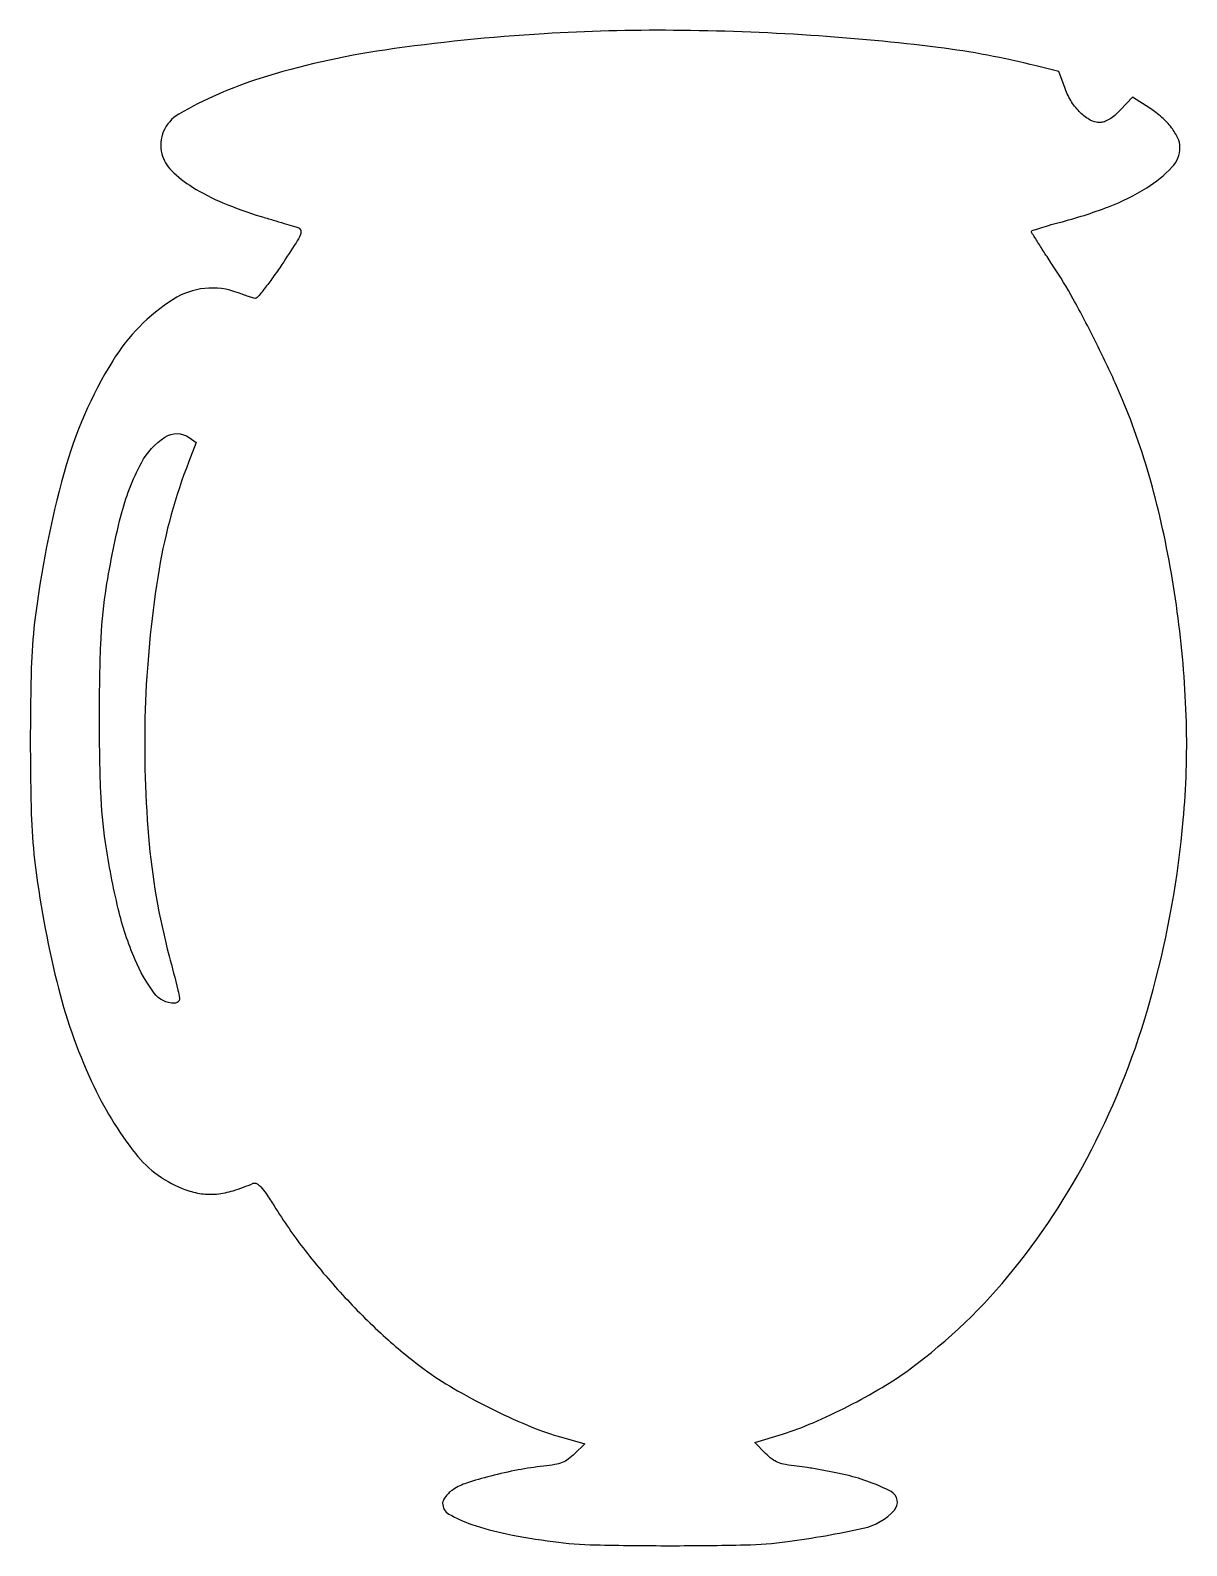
# Model space of a CAD drawing. Extents: x 1 to 351, y 1 to 460.
import ezdxf

# ---------------------------------------------------------------- set-up
doc = ezdxf.new("R2010")
doc.units = 0

msp = doc.modelspace()

# ---------------------------------------------------------------- linework, layer by layer
for points in [[(156.247033, 458.905915, 0.020799), (107.947364, 453.965129, 0.040346), (70.147828, 445.346382, 0.054997), (45.511517, 434.500416, 0.334752), (40.41998, 422.462804, 0.139632), (43.30166, 417.469012, 0.051999), (49.732431, 412.415461, 0.042024), (58.940576, 407.643312, 0.025456), (70.507873, 403.509279, -0.000066), (74.107747, 402.425329, -0.000079), (77.487564, 401.406571, -0.000067), (80.333209, 400.547918, -0.00054), (81.64128, 400.151482, -0.240754), (82.484841, 399.336995, -0.187075), (82.433775, 398.043557, -0.041304), (81.088285, 395.532496, -0.003044), (76.803312, 389, -0.007944), (74.044257, 384.988831, -0.012447), (71.532871, 381.638915, -0.006552), (69.346644, 378.942559, -0.264639), (68.662032, 378.685667, -0.034904), (67.986573, 378.842552, -0.005303), (66.666347, 379.263424, -0.005917), (65.116645, 379.796041, -0.005092), (63.5, 380.391774, 0.237183), (43.837073, 378.368926, 0.112867), (25.515028, 359.764045, 0.071349), (10.766949, 325.877941, 0.03701), (1.848816, 280.5, 0.023563), (0.829194, 266.548693, 0.00646), (0.544331, 244.5, 0.00646), (0.829194, 222.451307, 0.023563), (1.848816, 208.5, 0.029879), (8.560109, 171.579253, 0.047568), (19.09353, 141.283978, 0.059142), (32.42483, 119.433671, 0.141482), (47.69799, 108.443935, 0.050529), (52.416558, 107.280952, 0.059354), (57.018564, 107.179178, 0.051027), (62.047533, 108.190351, 0.025896), (68.11266, 110.419227, -0.237973), (69.140922, 110.354047, -0.07396), (70.382649, 109.353585, -0.038063), (72.011556, 107.292671, -0.008851), (74.413473, 103.586739, 0.025419), (83.836957, 90.051491, 0.021139), (95.154595, 76.649614, 0.021246), (107.487436, 64.332549, 0.026647), (119.959575, 54.059951, 0.027563), (128.68683, 48.334643, 0.015486), (139.849604, 42.315598, 0.015492), (151.218559, 37.066163, 0.031101), (160.53755, 33.775906), (168.5751, 31.488792), (165.479186, 28.406883, -0.037326), (163.590334, 26.788235, -0.063856), (161.777544, 25.782888, -0.051739), (159.515118, 25.143494, -0.016977), (156.081853, 24.666344, 0.020984), (148.39824, 23.535674, 0.016011), (140.101302, 21.67956, 0.014722), (132.718215, 19.544141, 0.070618), (128.787213, 17.635586, 0.036783), (127.52935, 16.646132, 0.039806), (126.465619, 15.506966, 0.043347), (125.72682, 14.391426, 0.125228), (125.5, 13.5, 0.269299), (127.433965, 10.169674, 0.045786), (134.384311, 7.006863, 0.035043), (144.897624, 4.148242, 0.015821), (159, 1.817533, 0.027431), (171.800574, 0.826052, 0.005613), (194.5, 0.571213, 0.005613), (217.199426, 0.826052, 0.027431), (230, 1.817533, 0.020972), (252.990315, 5.860802, 0.156951), (262.434909, 11.361464, 0.489836), (261.420642, 16.969647, 0.06266), (248.07257, 21.929277, 0.0074), (244.221712, 22.773418, 0.005583), (239.967722, 23.59079, 0.005646), (235.95208, 24.269234, 0.012984), (232.913475, 24.666832, -0.016975), (229.428241, 25.151188, -0.053976), (227.170877, 25.800018, -0.065377), (225.345078, 26.841286, -0.034145), (223.368126, 28.565207), (220.128869, 31.804464), (228.519289, 34.420463, 0.026596), (237.766113, 37.852632, 0.01588), (248.381992, 42.854894, 0.01584), (258.732908, 48.560581, 0.025015), (267.180391, 54.161524, 0.064526), (298.571194, 84.259461, 0.053948), (323.492071, 123.160443, 0.050348), (340.898001, 169.214247, 0.042576), (349.999661, 220.5, 0.029789), (350.921914, 250.260083, 0.024951), (348.445289, 281.755934, 0.025085), (342.872105, 312.641721, 0.031275), (334.502474, 340.565162, 0.016917), (329.743303, 352.223434, 0.010414), (323.39891, 365.622028, 0.010446), (316.632063, 378.495446, 0.020158), (310.595948, 388.448477, -0.002423), (308.067634, 392.302281, -0.003811), (305.93756, 395.639043, -0.001048), (304.113885, 398.558, -0.139988), (304, 398.956797, -0.320827), (304.19798, 399.233584, -0.003673), (306.470807, 399.990914, -0.009487), (309.186558, 400.817088, -0.005843), (312.411259, 401.691034, 0.027907), (327.30483, 406.441681, 0.048278), (338.934465, 412.218792, 0.062948), (346.5605, 418.426914, 0.192788), (348.992524, 424.5, 0.111723), (348.361073, 427.290681, 0.053529), (346.424163, 430.435705, 0.046975), (343.48835, 433.569196, 0.038409), (339.823402, 436.339706), (334.616438, 439.681006), (330.963055, 435.840503, -0.024235), (329.219578, 434.177086, -0.040302), (327.583126, 432.976684, -0.049216), (326.077093, 432.2418, -0.089139), (324.731561, 432, -0.12516), (321.819839, 432.74046, -0.06843), (318.83488, 434.93838, -0.059762), (316.162822, 438.242196, -0.050955), (314.176831, 442.262109), (312.246606, 447.436514), (305.373303, 449.171823, 0.030804), (275.696429, 454.747496, 0.014737), (237.062925, 458.415265, 0.014323), (195.481369, 459.935199, 0.017062)], [(48.701753, 336.496347), (50.848519, 334.992694), (48.601216, 329.246347, 0.051871), (39.586825, 296.566584, 0.031399), (35.467374, 256.60417, 0.031013), (36.373867, 215.523963, 0.0433), (42.60992, 179.328614, -0.00109), (45.298863, 169.012404, -0.0357), (45.763588, 166.479092, -0.244477), (45.361518, 165.440892, -0.182424), (44.193302, 165, -0.238402), (38.087828, 168.086538, -0.057601), (32.293254, 178.21667, -0.042778), (27.20341, 193.626946, -0.021596), (23.330199, 213.731782, -0.027424), (21.907505, 229.102125, -0.009366), (21.487911, 251.5, -0.009366), (21.907505, 273.897875, -0.027424), (23.330199, 289.268218, -0.024411), (27.982937, 312.708608, -0.062134), (34.223611, 328.852805, -0.125106), (41.33416, 336.610647, -0.306873)]]:
    msp.add_lwpolyline(points, format="xyb", close=True)

doc.saveas('drawing.dxf')
